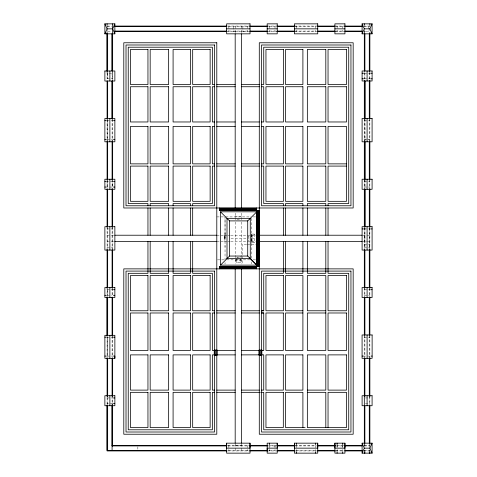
<?xml version="1.0" encoding="UTF-8"?>
<svg xmlns="http://www.w3.org/2000/svg" width="477" height="477" viewBox="0 0 477 477"><rect width="100%" height="100%" fill="white"/><g stroke="black" fill="none" stroke-linecap="round" stroke-linejoin="round"><path stroke-width="0.36" stroke-dasharray="2.38 1.79" d="M107.092 70.99L107.092 73.214L112.65 73.214M107.653 289.712L107.653 295.311L107.653 288.245M107.653 139.582L107.653 120.681M112.089 403.506L112.089 404.973L112.089 397.955M112.65 81.03L112.65 70.99M225.019 237.594L225.019 235.221M225.019 234.964L225.031 231.017M225.031 238.375L225.031 216.904L225.031 259.846M277.22 445.375L269.392 445.375L269.392 450.932L269.392 448.774M275.002 446.955L275.002 445.935M315.518 450.199L295.108 450.371M337.114 446.931L337.114 445.935M342.713 446.931L342.713 445.935M369.317 247.843L369.395 228.924M240.241 257.395L240.241 257.127M236.383 262.32L236.264 262.034L236.348 262.332M364.899 139.582L365.954 139.546M248.618 236.282L248.66 236.592M248.618 240.36L248.66 240.664M235.185 445.411L241.493 445.375M107.092 26.068L111.26 26.068M227.463 26.068L250.02 26.068M267.174 26.068L277.22 26.068M294.375 26.068L317.742 26.068M334.896 26.068L344.937 26.068M369.872 26.068L364.321 26.068L364.321 26.831M107.092 26.629L111.546 26.629M228.877 26.629L249.286 26.629M269.392 26.629L275.002 26.629M295.108 26.629L315.518 26.629M335.629 26.629L344.203 26.629M364.321 26.629L369.293 26.629L369.293 26.068M107.092 31.065L107.653 31.065M228.877 31.065L249.286 31.065M269.392 31.065L275.002 31.065M295.108 31.065L315.518 31.065M335.629 31.065L344.203 31.065M364.321 31.065L364.899 31.065L364.899 31.625M107.79 31.625L111.546 31.625M226.653 31.625L250.02 31.625M267.174 31.625L277.22 31.625M294.375 31.625L317.742 31.625M334.896 31.625L344.937 31.625M365.436 31.625L369.18 31.625M364.321 73.214L369.872 73.214M107.092 78.806L112.65 78.806M364.321 78.806L369.872 78.806M107.092 120.681L112.65 120.681M364.321 120.681L369.872 120.681M367.749 139.546L369.293 139.546M107.092 139.582L112.65 139.582M364.321 139.582L369.872 139.582M364.321 181.457L369.872 181.457M364.321 187.05L369.872 187.05M216.796 216.904L223.659 216.904M225.752 216.904L251.057 216.904M253.144 216.904L255.881 216.904M236.968 219.515L240.319 219.515M107.092 228.924L112.65 228.924M364.321 228.924L369.872 228.924M107.092 235.221L114.116 235.221M216.796 235.221L227.189 235.221M227.917 235.221L230.087 235.221M230.808 235.221L246.633 235.221M247.372 235.221L255.881 235.221M362.842 235.221L369.872 235.221M224.643 235.733L225.031 235.733M224.643 236.497L225.031 236.497M225.031 237.266L224.643 237.266L224.643 235.221L224.643 241.529M224.643 238.035L225.031 238.035M251.778 238.375L254.283 238.375M231.023 238.47L246.991 238.47M224.643 238.798L225.031 238.798M224.643 239.567L225.031 239.567M224.643 240.336L225.031 240.336M224.643 241.1L225.031 241.1M107.092 241.529L114.116 241.529M216.796 241.529L227.189 241.529M227.917 241.529L230.087 241.529M230.808 241.529L246.633 241.529M247.372 241.529L255.881 241.529M362.872 241.529L365.817 241.529M366.491 241.529L369.872 241.529M364.321 244.17L369.872 244.17M246.597 244.272L242.155 244.272L242.155 264.008M247.336 244.272L255.881 244.272M107.092 247.843L112.65 247.843M364.321 247.843L369.872 247.843M236.968 257.437L240.319 257.437L240.319 256.048M236.133 259.387L240.676 259.387M217.482 259.852L224.345 259.852M226.694 259.846L250.115 259.846M253.144 259.852L255.881 259.852M241.493 260.233L235.197 260.233L235.197 259.852M107.092 289.712L112.65 289.712M364.321 289.712L369.872 289.712M107.098 295.311L111.529 295.311M364.321 295.311L369.872 295.311M107.092 337.185L112.65 337.185M364.321 337.185L369.872 337.185M107.092 356.08L112.65 356.08M363.2 356.08L369.908 356.08M260.031 392.332L261.515 392.332M107.092 397.955L112.65 397.955M365.4 397.955L369.872 397.955M112.65 403.506L107.092 403.506L107.092 405.086L107.092 395.731M365.4 403.506L369.872 403.506M227.756 445.375L249.286 445.375M295.072 445.375L315.19 445.375M337.114 445.375L344.221 445.375M364.321 445.375L369.872 445.375M228.06 445.935L249.286 445.935M268.271 445.935L275.712 445.935M295.072 445.935L316.668 445.935M335.629 445.935L344.215 445.935M364.321 445.935L369.872 445.935M228.877 450.371L249.286 450.371M269.392 450.371L275.002 450.371M335.629 450.371L344.203 450.371M364.321 450.377L369.872 450.371M227.756 450.932L249.286 450.932M267.174 450.932L277.22 450.932M295.096 450.932L316.686 450.932M335.629 450.932L344.233 450.932M369.872 450.932L364.321 450.932L364.321 450.199M244.659 31.625L242.894 31.613L242.894 26.068M235.155 31.625L233.39 31.613L233.39 26.068M225.019 245.482L225.031 246.8M369.872 72.492L369.872 79.921M369.872 118.463L369.872 141.8M369.872 179.233L369.872 189.274M369.872 227.457L369.872 250.067M369.872 288.245L369.872 297.529M369.872 335.713L369.872 357.44M369.872 395.731L369.872 405.134M369.293 28.054L369.293 31.625M369.293 72.421L369.299 79.838M369.299 119.149L369.293 141.049M369.293 179.984L369.293 188.54M369.293 227.809L369.293 248.905M369.293 288.245L369.293 296.599M369.293 335.355L369.293 357.178M369.317 396.834L369.293 404.973M369.293 445.375L369.293 450.932M368.286 26.629L368.286 31.625M364.977 119.214L364.977 141.019M364.977 179.984L364.977 188.522M364.977 227.457L364.899 247.843L364.899 227.457M364.899 73.214L364.899 78.806M364.899 119.214L364.899 141.049M364.899 179.984L364.899 188.522M364.899 288.245L364.887 295.311M364.899 335.713L364.899 356.08M364.875 443.908L364.875 446.448M364.875 450.199L364.875 450.932M364.863 445.375L364.863 445.935M364.47 235.221L364.47 241.529M364.392 31.065L364.392 31.625M364.321 30.236L364.321 31.625M364.321 72.492L364.321 79.921M364.321 118.463L364.321 141.8M364.321 179.233L364.321 189.274M364.321 227.457L364.321 250.067M364.321 287.494L364.321 297.529M364.321 335.325L364.321 357.44M364.321 443.884L364.321 446.448M342.713 26.068L342.713 31.625M342.713 445.375L342.713 450.932M337.114 26.068L337.114 31.625M337.114 445.279L337.114 450.932M315.518 26.068L315.518 31.625M315.518 445.375L315.518 450.932M296.599 26.068L296.599 31.625M296.599 445.375L296.599 450.932M275.002 26.068L275.002 31.625M275.002 445.375L275.002 450.932M269.392 26.068L269.392 31.625M269.392 445.375L269.392 445.935M252.166 235.221L252.166 241.529M251.778 218.371L251.778 259.13M251.778 261.933L251.778 264.014M251.558 234.076L251.558 242.668M251.337 234.076L251.337 242.668M248.827 236.27L248.827 240.676M247.796 26.068L247.796 31.625M247.796 445.375L247.796 450.932M241.493 26.068L241.493 33.11M241.493 213.189L241.493 221.298M241.493 222.032L241.493 264.008M241.493 443.902L241.493 450.932M241.201 216.904L241.201 216.516L234.887 216.516L234.887 216.904M240.676 258.945L240.676 262.344L236.133 262.344L236.133 258.945M235.185 26.068L235.185 33.11M235.185 213.189L235.155 221.298M235.185 222.032L235.185 264.008M235.185 443.902L235.185 450.932M228.877 26.068L228.877 31.625M228.877 445.375L228.877 450.932M225.031 262.63L225.031 264.014M137.853 446.764L137.853 449.543M112.65 71.83L112.65 80.023M112.65 119.214L112.65 141.073M112.65 179.793L112.65 188.731M112.65 226.7L112.65 250.067M112.65 288.245L112.65 295.311M112.65 336.011L112.65 357.005M112.65 395.731L112.65 405.2M112.089 73.214L112.089 78.806M112.089 119.214L112.089 141.073M112.089 179.787L112.089 188.719M112.089 227.434L112.089 249.316M112.089 288.245L112.089 295.311M112.089 336.07L112.089 356.08M107.653 26.634L107.653 27.648M107.653 28.107L107.653 31.625M107.653 119.214L107.653 141.049M107.653 179.984L107.653 188.522M107.653 227.457L107.653 247.843M107.653 397.955L107.653 405.086M107.092 72.218L107.092 79.671M107.092 119.107L107.092 141.049M107.092 179.984L107.092 188.522M107.092 226.7L107.092 250.067M107.092 287.494L107.092 296.67M107.092 336.166L107.092 357.351M107.098 181.457L107.098 187.05L112.65 187.05L112.65 181.457L107.092 181.457M107.653 337.185L107.653 356.08L107.653 337.185M107.653 73.214L107.653 78.806L107.653 73.214M240.348 262.129L240.629 262.249L240.36 262.094M253.967 234.219L254.265 234.296L253.967 234.219M253.955 242.453L254.253 242.531L253.955 242.453M236.974 257.228L237.254 257.359L236.991 257.192M107.653 403.506L107.092 403.542L107.653 403.542M254.283 234.076L251.117 234.076L251.117 242.668L254.283 242.668L254.283 234.076"/><path stroke-width="0.72" d="M104.874 181.457L104.874 189.274L114.868 189.274L114.868 179.233L104.874 179.233L104.874 181.457L106.353 181.457M104.874 139.582L104.874 141.8L114.868 141.8L114.868 118.463L104.874 118.463L104.874 139.582L106.353 139.582M107.092 405.826L107.092 450.371L226.647 450.371M107.092 335.713L107.098 297.517M107.092 70.984L107.092 32.364M109.871 189.274L109.871 179.233M109.871 81.03L109.871 70.99M112.089 450.371L112.089 405.712L112.089 445.923L226.641 445.935M114.868 358.328L114.868 335.319L104.874 335.319L104.874 358.328L114.868 358.328L114.868 356.08L113.389 356.08M114.868 33.843L114.868 23.85L104.874 23.85L104.874 33.843L114.868 33.843L112.65 28.847L114.868 23.85M226.653 443.163L226.653 448.153L250.02 448.153L250.02 443.163L226.653 443.163L226.653 453.15L250.02 453.15L250.02 443.163M267.174 450.932L267.174 443.163L277.22 443.163L277.22 453.15L267.174 453.15L267.174 448.153L277.22 448.153L277.22 443.163M294.375 443.163L294.375 448.153L317.742 448.153L317.742 443.163L294.375 443.163L294.375 453.15L317.742 453.15L317.742 443.163M334.896 443.163L334.896 448.153L344.937 448.153L344.937 443.163L334.896 443.163L334.896 453.15L344.937 453.15L344.937 443.163M104.874 33.843L107.092 28.847L104.874 23.85M362.103 33.843L364.321 28.847L362.103 23.85L372.09 23.85L372.09 33.843L362.103 33.843L362.103 23.85M372.09 33.843L369.872 28.847L372.09 23.85M362.103 453.15L364.321 448.153L362.103 443.163L372.09 443.163L372.09 453.15L362.103 453.15L362.103 443.169M372.09 453.15L369.872 448.153L372.09 443.163M249.733 218.883L256.787 211.806L220.499 211.806L220.499 265.129L256.787 265.129L249.757 258.093L256.787 265.129M250.27 258.6L247.718 256.048L247.718 220.899L250.27 218.347L227.016 218.347L227.016 258.6L250.27 258.6L250.27 218.347M227.016 258.6L229.574 256.048L229.574 220.899L227.016 218.347M220.499 265.129L227.559 258.117M263.733 310.765L261.515 310.795L263.733 310.765L263.733 273.315L283.416 273.315L283.416 241.529M112.089 445.923L112.632 445.917L112.65 405.712M114.868 26.068L226.724 26.068M249.578 26.068L267.4 26.068M277.054 26.068L294.875 26.068M317.151 26.068L334.973 26.068M344.627 26.068L362.448 26.068M114.885 26.629L226.641 26.629M250.031 26.629L267.162 26.629M277.232 26.629L294.363 26.629M317.754 26.629L334.884 26.629M344.949 26.629L362.085 26.629M107.092 28.847L112.65 28.847M226.653 28.847L250.02 28.847M267.174 28.847L277.22 28.847M294.375 28.847L317.742 28.847M334.896 28.847L344.937 28.847M364.321 28.847L369.872 28.847M114.885 31.065L226.641 31.065M250.031 31.065L267.162 31.065M277.232 31.065L294.363 31.065M317.754 31.065L334.884 31.065M344.949 31.065L362.085 31.065M114.874 31.625L226.986 31.625M249.859 31.625L267.698 31.625M276.618 31.625L294.458 31.625M317.497 31.625L335.337 31.625M344.949 31.625L362.091 31.625M362.103 73.214L363.581 73.214M370.611 73.214L372.09 73.214M362.103 78.806L363.581 78.806M370.611 78.806L372.09 78.806M214.578 84.512L212.354 84.512L212.354 47.211L128.235 47.211L128.235 203.542L147.953 203.542L147.953 205.766M216.796 84.512L235.185 84.512M241.493 84.512L259.291 84.512M261.515 84.512L263.733 84.512L263.733 47.211L348.729 47.211L348.729 203.542L328.039 203.542L328.039 205.766M214.578 86.736L212.354 86.736L212.354 121.969L214.578 121.969M216.796 86.736L235.185 86.736M241.493 86.736L259.291 86.736M261.515 86.736L263.733 86.736L263.733 121.969L261.515 121.969M104.874 120.681L106.353 120.681M113.389 120.681L114.868 120.681M216.796 121.969L235.185 121.969M241.493 121.969L259.291 121.969M214.578 126.411L212.354 126.411L212.354 163.867L214.578 163.867M216.796 126.411L235.185 126.411M241.493 126.411L259.291 126.411M261.515 126.411L263.733 126.411L263.733 163.867L261.515 163.867M113.389 139.582L114.868 139.582M216.796 163.867L235.185 163.867M241.493 163.867L259.291 163.867M346.511 163.867L328.039 163.867L328.039 126.411L346.511 126.411L346.511 201.324L328.039 201.324L328.039 166.091L346.511 166.091M214.578 166.091L212.354 166.091L212.354 203.542L192.678 203.542L192.678 205.766M216.796 166.091L235.185 166.091M241.493 166.091L259.291 166.091M261.515 166.091L263.733 166.091L263.733 203.542L283.416 203.542L283.416 205.766M113.389 181.457L114.868 181.457M104.874 187.05L106.353 187.05M113.389 187.05L114.868 187.05M219.509 208.21L256.584 208.21M219.509 208.437L256.584 208.437M219.509 208.658L256.584 208.658M219.509 208.89L256.584 208.89M219.509 209.117L256.584 209.117M219.509 209.343L256.584 209.343M219.509 209.564L256.584 209.564M219.509 209.785L256.584 209.785M219.509 210.011L256.584 210.011M219.509 210.244L256.584 210.244M256.584 210.47L219.509 210.47L219.509 207.984M256.584 210.691L259.291 210.691M229.574 220.899L247.718 220.899M362.103 228.924L363.581 228.924M370.611 228.924L372.09 228.924M114.856 235.221L216.796 235.221M259.291 235.221L362.097 235.221M114.856 241.529L216.796 241.529M259.291 241.529L362.15 241.529M229.574 256.048L247.718 256.048M256.584 266.196L259.291 266.196M256.584 266.422L219.509 266.422L219.509 268.873M219.509 266.649L256.584 266.649M219.509 266.87L256.584 266.87M219.509 267.102L256.584 267.102M219.509 267.329L256.584 267.329M219.509 267.555L256.584 267.555M219.509 267.776L256.584 267.776M219.509 268.002L256.584 268.002M219.509 268.229L256.584 268.229M219.509 268.462L256.584 268.462M219.509 268.682L256.584 268.682M113.389 289.712L114.868 289.712M370.611 289.712L372.09 289.712M104.874 295.299L106.353 295.311M113.389 295.311L114.868 295.311M214.578 310.765L212.354 310.765L212.354 273.315L192.678 273.315L192.678 241.529M216.796 310.765L235.185 310.765M241.493 310.765L259.291 310.765M302.901 310.765L285.538 310.765L285.538 275.533L302.901 275.533L302.901 350.44L285.538 350.44L285.538 312.984L302.901 312.984M325.815 310.765L307.343 310.765L307.343 275.533L325.815 275.533L325.815 350.44L307.343 350.44L307.343 312.984L325.815 312.984M263.733 312.954L261.515 312.954L263.733 312.984L263.733 350.517L241.493 350.44M214.578 312.984L212.354 312.984L212.354 350.44L235.185 350.44M216.796 312.984L235.185 312.984M241.493 312.984L259.291 312.984M104.874 337.185L106.353 337.185M113.389 337.185L114.868 337.185M235.185 354.882L212.354 354.882L212.354 390.114L214.578 390.114M241.493 354.882L263.733 354.846L263.733 390.114L261.515 390.114M104.874 356.08L106.353 356.08M362.079 356.08L363.2 356.08M370.999 356.08L372.126 356.08M216.796 390.114L235.185 390.114M241.493 390.114L259.291 390.114M307.343 390.114L325.815 390.114L325.815 354.882L307.343 354.882L307.343 427.565L346.511 427.565L346.511 392.332L328.039 392.332L328.039 427.565M214.578 392.332L212.354 392.332L212.354 429.789L128.235 429.789L128.235 273.315L147.953 273.315L147.953 241.529M216.796 392.332L235.185 392.332M241.493 392.332L259.291 392.332M261.515 392.332L263.733 392.332L263.733 429.789L348.729 429.789L348.729 273.315L328.039 273.315L328.039 241.529M307.343 392.332L325.815 392.332L325.815 427.565M113.389 397.955L114.868 397.955M113.389 403.506L114.868 403.506M305.125 427.565L285.538 427.565L285.538 392.332L302.901 392.332L302.901 427.565M112.089 445.375L227.01 445.375M249.656 445.375L267.543 445.375M277.203 445.375L294.363 445.375M317.414 445.375L335.289 445.375M344.949 445.375L362.085 445.375M249.656 445.935L267.525 445.935M277.203 445.935L294.363 445.935M317.414 445.935L335.283 445.935M344.949 445.935L362.085 445.935M364.321 448.153L369.872 448.153M250.031 450.371L267.162 450.371M277.232 450.371L294.363 450.371M317.754 450.371L334.884 450.371M344.949 450.371L362.085 450.371M227.01 450.932L107.092 450.932L107.092 405.474M249.68 450.932L267.549 450.932M277.226 450.932L294.363 450.932M317.432 450.932L335.301 450.932M344.949 450.932L362.103 450.932M220.499 211.806L227.559 218.883M369.872 23.85L369.872 25.329M369.872 32.364L369.872 71.007M369.872 80.667L369.872 118.558M369.872 141.597L369.872 179.489M369.872 189.148L369.872 227.046M369.872 249.388L369.872 288.138M369.872 297.082L369.872 335.087M369.872 357.935L369.872 396.47M369.872 405.712L369.872 444.642M369.872 451.671L369.872 453.15M369.293 33.849L369.293 71.675M369.299 80.577L369.293 118.481M369.299 141.401L369.293 179.251M369.299 188.82L369.305 227.118M369.293 249.65L369.293 287.661M369.293 297.129L369.293 335.355M369.293 357.708L369.293 396.47M369.293 405.712L369.293 443.175M369.293 451.671L369.293 453.15M367.093 70.99L367.093 80.977M367.093 118.463L367.093 141.8M367.093 179.233L367.093 189.274M367.093 226.7L367.093 250.067M367.093 287.494L367.093 297.529M367.099 334.973L367.099 358.305M367.093 395.731L367.093 405.724M364.977 81.012L364.977 118.481M364.977 141.752L364.977 179.251M364.977 189.256L364.977 226.718M364.899 33.849L364.899 70.984M364.899 81.012L364.899 118.481M364.899 141.782L364.899 179.251M364.899 189.256L364.899 226.718M364.899 250.049L364.899 287.512M364.899 297.517L364.899 334.979M364.875 358.287L364.875 396.482M364.875 405.712L364.875 443.175M364.875 451.671L364.875 453.15M364.392 33.849L364.392 70.984M364.321 23.85L364.321 25.329M364.321 32.364L364.321 71.007M364.321 80.667L364.321 118.558M364.321 141.597L364.321 179.489M364.321 189.148L364.321 227.046M364.321 249.388L364.321 288.138M364.321 297.082L364.321 335.325M364.321 357.75L364.321 443.175M364.321 451.671L364.321 453.15M342.713 443.163L342.713 444.642M342.713 451.671L342.713 453.15M337.114 443.163L337.114 444.642M337.114 451.671L337.114 453.15M328.039 207.984L328.039 235.221M325.815 205.766L325.815 203.542L307.343 203.542L307.343 205.766M325.815 207.984L325.815 235.221M325.815 241.529L325.815 273.315L307.343 273.315L307.343 241.529M315.518 443.163L315.518 444.642M315.518 451.671L315.518 453.15M307.343 207.984L307.343 235.221M302.901 205.766L302.901 203.542L285.538 203.542L285.538 205.766M302.901 207.984L302.901 235.221M302.901 241.529L302.901 273.315L285.538 273.315L285.538 241.529M296.599 443.163L296.599 444.642M296.599 451.671L296.599 453.15M285.538 207.984L285.538 235.221M283.416 207.984L283.416 235.221M269.392 443.163L269.392 444.642M260.406 350.106L260.406 355.216M259.029 210.691L259.029 266.196M258.802 210.691L258.802 266.196M258.582 210.691L258.582 266.196M258.361 210.691L258.361 266.196M258.14 210.691L258.14 266.196M257.914 210.691L257.914 266.196M257.693 210.691L257.693 266.196M257.473 210.691L257.473 266.196M257.252 210.691L257.252 266.196M257.025 210.691L257.025 266.196M256.805 210.691L256.805 266.196M256.584 207.984L256.584 268.873M241.493 33.855L241.493 207.984M241.493 268.873L241.493 443.169M235.185 33.855L235.185 207.984M235.185 268.873L235.185 443.169M215.682 350.106L215.687 355.216M192.678 207.984L192.678 235.221M190.46 205.766L190.46 203.542L173.091 203.542L173.091 205.766M190.46 207.984L190.46 235.221M190.46 241.529L190.46 273.315L173.091 273.315L173.091 241.529M173.091 207.984L173.091 235.221M168.649 205.766L168.649 203.542L150.172 203.542L150.172 205.766M168.649 207.984L168.649 235.221M168.649 241.529L168.649 273.315L150.172 273.315L150.172 241.529M150.172 207.984L150.172 235.221M147.953 207.984L147.953 235.221M112.65 23.85L112.65 71.085M112.65 80.667L112.65 118.737M112.65 141.073L112.65 179.793M112.65 189.148L112.65 227.046M112.65 249.709L112.65 287.756M112.65 297.326L112.65 335.713M112.65 357.744L112.65 396.482M112.089 141.067L112.089 179.787M112.089 188.874L112.089 227.082M112.089 250.049L112.089 287.512M112.089 297.088L112.089 335.713M112.089 358.287L112.089 396.482M109.871 118.463L109.871 141.8M109.871 226.7L109.871 250.067M109.871 287.494L109.871 297.529M109.871 335.319L109.871 358.328M109.871 395.731L109.871 405.724M107.653 33.849L107.653 70.984M107.653 81.012L107.653 118.481M107.653 141.782L107.653 179.251M107.653 189.256L107.653 226.718M107.653 250.049L107.653 287.512M107.653 405.712L107.653 450.371M107.092 23.85L107.092 25.329M107.092 33.515L107.092 71.484M107.092 81.012L107.092 118.481M107.092 141.436L107.092 179.43M107.092 189.071L107.092 227.07M107.092 249.405L107.092 288.114M107.092 297.052L107.092 335.76M107.092 357.78L107.092 396.482M104.874 70.99L104.874 81.03L114.868 81.03L114.868 70.99L104.874 70.99M107.653 358.287L107.653 396.482L107.653 358.287M107.653 297.517L107.653 335.713L107.653 297.517M112.089 81.012L112.089 118.481L112.089 81.012M112.089 33.849L112.089 70.984L112.089 33.849M250.02 23.85L226.653 23.85L226.653 33.843L250.02 33.843L250.02 23.85M277.22 23.85L267.174 23.85L267.174 33.843L277.22 33.843L277.22 23.85M317.742 23.85L294.375 23.85L294.375 33.843L317.742 33.843L317.742 23.85M344.937 23.85L334.896 23.85L334.896 33.843L344.937 33.843L344.937 23.85M216.796 42.769L123.793 42.769L123.793 207.984L353.171 207.984L353.171 42.769L259.291 42.769L259.291 434.231L353.171 434.231L353.171 268.873L123.793 268.873L123.793 434.231L216.796 434.231L216.796 42.769M214.578 44.993L126.017 44.993L126.017 205.766L214.578 205.766L214.578 44.993M350.953 44.993L261.515 44.993L261.515 205.766L350.953 205.766L350.953 44.993M147.953 49.435L130.459 49.435L130.459 84.512L147.953 84.512L147.953 49.435M168.649 49.435L150.172 49.435L150.172 84.512L168.649 84.512L168.649 49.435M190.46 49.435L173.091 49.435L173.091 84.512L190.46 84.512L190.46 49.435M210.136 49.435L192.678 49.435L192.678 84.512L210.136 84.512L210.136 49.435M283.416 49.435L265.957 49.435L265.957 84.512L283.416 84.512L283.416 49.435M302.901 49.435L285.538 49.435L285.538 84.512L302.901 84.512L302.901 49.435M325.815 49.435L307.343 49.435L307.343 84.512L325.815 84.512L325.815 49.435M346.511 49.435L328.039 49.435L328.039 84.512L346.511 84.512L346.511 49.435M372.09 70.99L362.103 70.99L362.103 80.977L372.09 80.977L372.09 70.99M147.953 86.736L130.459 86.736L130.459 121.969L147.953 121.969L147.953 86.736M168.649 86.736L150.172 86.736L150.172 121.969L168.649 121.969L168.649 86.736M190.46 86.736L173.091 86.736L173.091 121.969L190.46 121.969L190.46 86.736M210.136 86.736L192.678 86.736L192.678 121.969L210.136 121.969L210.136 86.736M283.416 86.736L265.957 86.736L265.957 121.969L283.416 121.969L283.416 86.736M302.901 86.736L285.538 86.736L285.538 121.969L302.901 121.969L302.901 86.736M325.815 86.736L307.343 86.736L307.343 121.969L325.815 121.969L325.815 86.736M346.511 86.736L328.039 86.736L328.039 121.969L346.511 121.969L346.511 86.736M372.09 118.463L362.103 118.463L362.103 141.8L372.09 141.8L372.09 118.463M147.953 126.411L130.459 126.411L130.459 163.867L147.953 163.867L147.953 126.411M168.649 126.411L150.172 126.411L150.172 163.867L168.649 163.867L168.649 126.411M190.46 126.411L173.091 126.411L173.091 163.867L190.46 163.867L190.46 126.411M210.136 126.411L192.678 126.411L192.678 163.867L210.136 163.867L210.136 126.411M283.416 126.411L265.957 126.411L265.957 163.867L283.416 163.867L283.416 126.411M302.901 126.411L285.538 126.411L285.538 163.867L302.901 163.867L302.901 126.411M325.815 126.411L307.343 126.411L307.343 163.867L325.815 163.867L325.815 126.411M147.953 166.091L130.459 166.091L130.459 201.324L147.953 201.324L147.953 166.091M168.649 166.091L150.172 166.091L150.172 201.324L168.649 201.324L168.649 166.091M190.46 166.091L173.091 166.091L173.091 201.324L190.46 201.324L190.46 166.091M210.136 166.091L192.678 166.091L192.678 201.324L210.136 201.324L210.136 166.091M283.416 166.091L265.957 166.091L265.957 201.324L283.416 201.324L283.416 166.091M302.901 166.091L285.538 166.091L285.538 201.324L302.901 201.324L302.901 166.091M325.815 166.091L307.343 166.091L307.343 201.324L325.815 201.324L325.815 166.091M372.09 179.233L362.103 179.233L362.103 189.274L372.09 189.274L372.09 179.233M114.868 226.7L104.874 226.7L104.874 250.067L114.868 250.067L114.868 226.7M372.09 226.7L362.103 226.7L362.103 250.067L372.09 250.067L372.09 226.7M214.578 271.091L126.017 271.091L126.017 432.007L214.578 432.007L214.578 271.091M350.953 271.091L261.515 271.091L261.515 432.007L350.953 432.007L350.953 271.091M147.953 275.533L130.459 275.533L130.459 310.765L147.953 310.765L147.953 275.533M168.649 275.533L150.172 275.533L150.172 310.765L168.649 310.765L168.649 275.533M190.46 275.533L173.091 275.533L173.091 310.765L190.46 310.765L190.46 275.533M210.136 275.533L192.678 275.533L192.678 310.765L210.136 310.765L210.136 275.533M283.416 275.533L265.957 275.533L265.957 310.765L283.416 310.765L283.416 275.533M346.511 275.533L328.039 275.533L328.039 310.765L346.511 310.765L346.511 275.533M114.868 287.494L104.874 287.494L104.874 297.529L114.868 297.529L114.868 287.494M372.09 287.494L362.103 287.494L362.103 297.529L372.09 297.529L372.09 287.494M147.953 312.984L130.459 312.984L130.459 350.44L147.953 350.44L147.953 312.984M168.649 312.984L150.172 312.984L150.172 350.44L168.649 350.44L168.649 312.984M190.46 312.984L173.091 312.984L173.091 350.44L190.46 350.44L190.46 312.984M210.136 312.984L192.678 312.984L192.678 350.44L210.136 350.44L210.136 312.984M283.32 312.984L265.957 312.984L265.957 350.44L283.32 350.44L283.32 312.984M346.511 312.984L328.039 312.984L328.039 350.44L346.511 350.44L346.511 312.984M372.126 334.973L362.079 334.973L362.079 358.305L372.126 358.305L372.126 334.973M217.13 350.106L214.245 350.106L214.245 355.216L217.13 355.216L217.13 350.106M261.849 350.106L258.957 350.106L258.957 355.216L261.849 355.216L261.849 350.106M147.953 354.882L130.459 354.882L130.459 390.114L147.953 390.114L147.953 354.882M168.649 354.882L150.172 354.882L150.172 390.114L168.649 390.114L168.649 354.882M190.46 354.882L173.091 354.882L173.091 390.114L190.46 390.114L190.46 354.882M210.136 354.882L192.678 354.882L192.678 390.114L210.136 390.114L210.136 354.882M283.32 354.882L265.957 354.882L265.957 390.114L283.32 390.114L283.32 354.882M302.901 354.882L285.538 354.882L285.538 390.114L302.901 390.114L302.901 354.882M346.511 354.882L328.039 354.882L328.039 390.114L346.511 390.114L346.511 354.882M147.953 392.332L130.459 392.332L130.459 427.565L147.953 427.565L147.953 392.332M168.649 392.332L150.172 392.332L150.172 427.565L168.649 427.565L168.649 392.332M190.46 392.332L173.091 392.332L173.091 427.565L190.46 427.565L190.46 392.332M210.136 392.332L192.678 392.332L192.678 427.565L210.136 427.565L210.136 392.332M283.32 392.332L265.957 392.332L265.957 427.565L283.32 427.565L283.32 392.332M114.868 395.731L104.874 395.731L104.874 405.724L114.868 405.724L114.868 395.731M372.09 395.731L362.103 395.731L362.103 405.724L372.09 405.724L372.09 395.731"/></g></svg>
